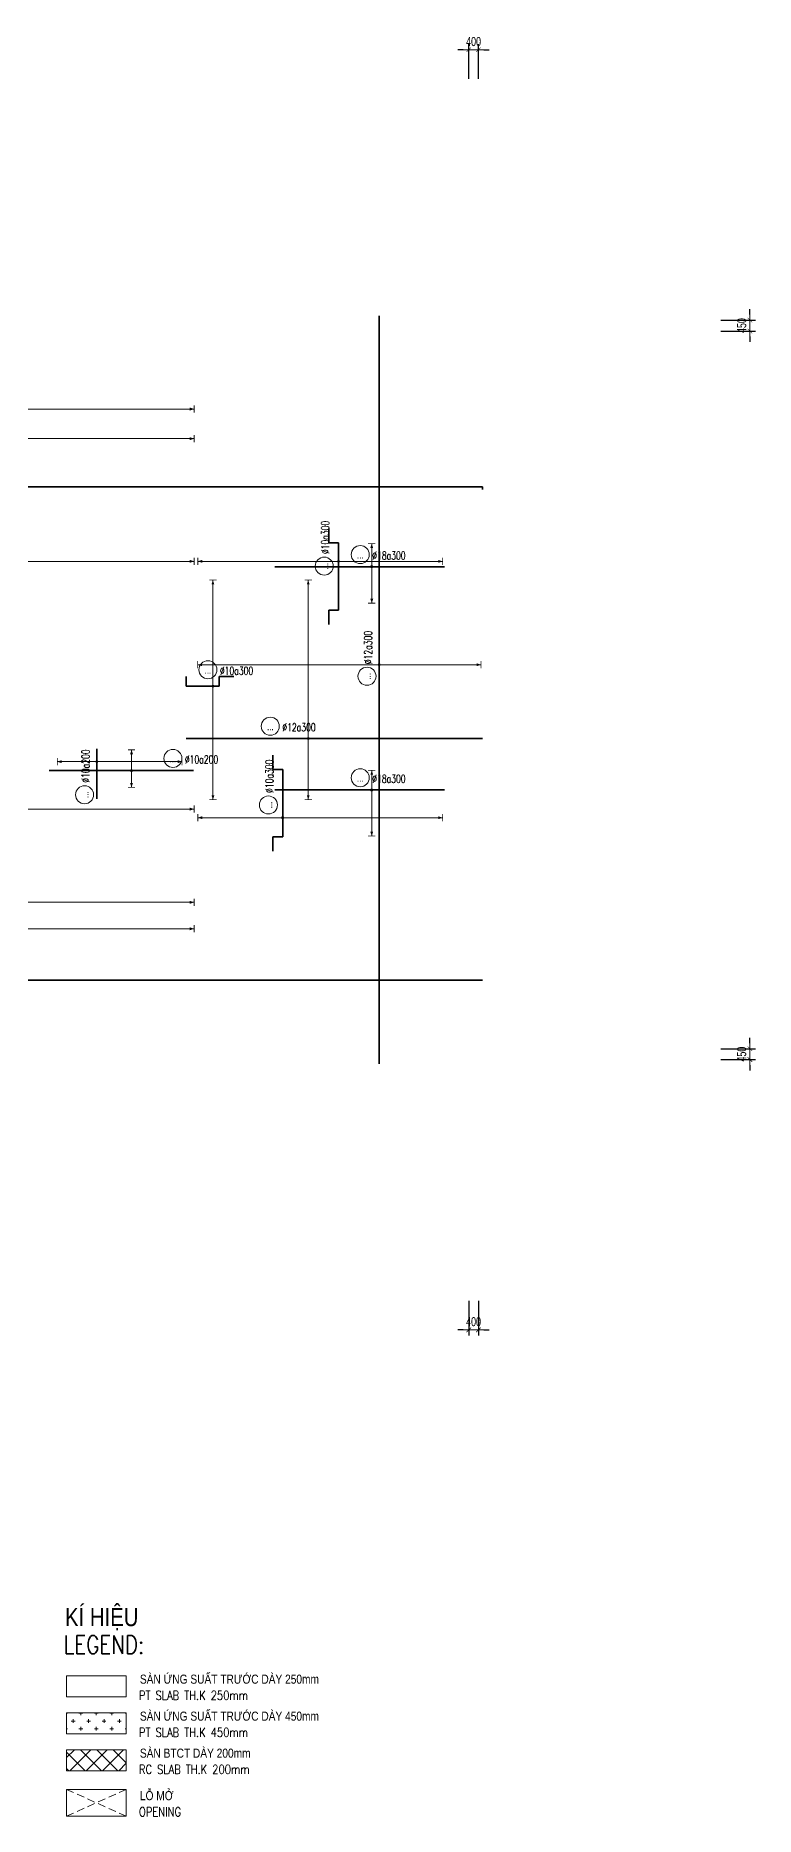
# Model space of a CAD drawing. Header units: millimetres. Extents: x 118516 to 587758, y -25561 to 50684.
# Drawn here: x 173735 to 203425, y -22764 to 50684 of the extents above; entities that cross this region are included whole.
import ezdxf
from ezdxf.enums import TextEntityAlignment as Align

# ---------------------------------------------------------------- set-up
doc = ezdxf.new("R2010")
doc.units = ezdxf.units.MM
doc.linetypes.add('DASHED2', pattern=[9.525, 6.35, -3.175])
doc.layers.get('0').update_dxf_attribs({"lineweight": 20})
doc.layers.get('Defpoints').update_dxf_attribs({"color": 151, "lineweight": 9})
for name, color, linetype, lineweight in [('NDC_S_DIM', 1, 'Continuous', 15), ('NDC_S_ENG TEXT', 2, 'Continuous', 20), ('NDC_S_HATCH MATERIAL', 8, 'Continuous', 13), ('NDC_S_OPENING', 9, 'DASHED2', 13), ('NDC_S_REBAR', 4, 'Continuous', 35), ('NDC_S_SLAB', 2, 'Continuous', 20), ('NDC_S_VN TEXT', 7, 'Continuous', 20)]:
    doc.layers.add(name, color=color, linetype=linetype, lineweight=lineweight)
doc.styles.add('$0$NDC_EN TXT', font='romans.shx', dxfattribs={"width": 0.8})
doc.styles.add('ARIAL', font='arial.ttf', dxfattribs={"width": 0.7})
doc.styles.add('NDC_DIM', font='', dxfattribs={"width": 0.75})
doc.styles.add('NDC_ROMANS', font='romans.shx', dxfattribs={"width": 0.7})
doc.styles.add('NDC_VIE TXT', font='arial.ttf', dxfattribs={"width": 0.8})
doc.styles.get('NDC_DIM').set_extended_font_data('Dotum')
doc.dimstyles.new('NDC_dim_150', dxfattribs={"dimscale": 150, "dimtxt": 2.5, "dimasz": 1.5, "dimexe": 1.5, "dimexo": 2.5, "dimgap": 1, "dimtad": 1, "dimdec": 0, "dimzin": 0, "dimdsep": 46, "dimtxsty": 'NDC_DIM', "dimblk": 'DIMMARK', "dimcen": 0.09, "dimdle": 1.2, "dimclrd": 1, "dimclre": 1, "dimclrt": 3, "dimadec": 0, "dimazin": 0, "dimtfac": 1, "dimtdec": 0, "dimtix": 1, "dimtofl": 0, "dimtmove": 0, "dimatfit": 3, "dimfxl": 8, "dimfxlon": 1, "dimtolj": 1, "dimtzin": 0, "dimarcsym": 0})

# ---------------------------------------------------------------- blocks, each defined once
blk = doc.blocks.new('DIMMARK')
at = {"layer": 'NDC_S_DIM', "color": 1}
blk.add_line((-1.5, 0), (1, 0), dxfattribs=at)
at = {"layer": 'NDC_S_DIM', "color": 2, "const_width": 0.1}
blk.add_lwpolyline([(-0.42, -0.42), (0.42, 0.42)], dxfattribs=at)
blk = doc.blocks.new('*D10')
at = {"layer": 'Defpoints', "color": 0, "ltscale": 100, "transparency": 16777216}
for p in [(188189, 8900), (203200, 8900), (188189, 8450)]:
    blk.add_point(p, dxfattribs=at)
at = {"layer": 'NDC_S_DIM', "color": 1, "lineweight": -2, "ltscale": 100, "transparency": 16777216}
for p, q in [((202000, 8900), (203425, 8900)), ((203200, 9125), (203200, 9350)), ((202000, 8450), (203425, 8450)), ((203200, 8225), (203200, 8000))]:
    blk.add_line(p, q, dxfattribs=at)
at = {"layer": 'NDC_S_DIM', "color": 1, "lineweight": -2, "ltscale": 100, "transparency": 16777216, "xscale": 225, "yscale": 225, "zscale": 225}
for p, rotation in [((203200, 8900), 270), ((203200, 8450), 90)]:
    blk.add_blockref('DIMMARK', p, dxfattribs=dict(at, rotation=rotation))
at = {"layer": 'NDC_S_DIM', "color": 3, "ltscale": 100, "transparency": 16777216, "insert": (202862, 8675), "char_height": 375, "attachment_point": 5, "rotation": 90, "style": 'NDC_DIM'}
blk.add_mtext('\\A1;450', dxfattribs=at)
blk = doc.blocks.new('*D11')
at = {"layer": 'Defpoints', "color": 0, "ltscale": 100, "transparency": 16777216}
for p in [(188315, 38950), (203200, 38950), (188315, 38500)]:
    blk.add_point(p, dxfattribs=at)
at = {"layer": 'NDC_S_DIM', "color": 1, "lineweight": -2, "ltscale": 100, "transparency": 16777216}
for p, q in [((202000, 38950), (203425, 38950)), ((203200, 39175), (203200, 39400)), ((202000, 38500), (203425, 38500)), ((203200, 38275), (203200, 38050))]:
    blk.add_line(p, q, dxfattribs=at)
at = {"layer": 'NDC_S_DIM', "color": 1, "lineweight": -2, "ltscale": 100, "transparency": 16777216, "xscale": 225, "yscale": 225, "zscale": 225}
for p, rotation in [((203200, 38950), 270), ((203200, 38500), 90)]:
    blk.add_blockref('DIMMARK', p, dxfattribs=dict(at, rotation=rotation))
at = {"layer": 'NDC_S_DIM', "color": 3, "ltscale": 100, "transparency": 16777216, "insert": (202862, 38725), "char_height": 375, "attachment_point": 5, "rotation": 90, "style": 'NDC_DIM'}
blk.add_mtext('\\A1;450', dxfattribs=at)
blk = doc.blocks.new('*D13')
at = {"layer": 'Defpoints', "color": 0, "ltscale": 100, "transparency": 16777216}
for p in [(192000, 50100), (191600, 34011), (192000, 34011)]:
    blk.add_point(p, dxfattribs=at)
at = {"layer": 'NDC_S_DIM', "color": 1, "lineweight": -2, "ltscale": 100, "transparency": 16777216}
for p, q in [((191375, 50100), (191150, 50100)), ((191600, 48900), (191600, 50325)), ((192000, 48900), (192000, 50325)), ((192225, 50100), (192450, 50100))]:
    blk.add_line(p, q, dxfattribs=at)
at = {"layer": 'NDC_S_DIM', "color": 1, "lineweight": -2, "ltscale": 100, "transparency": 16777216, "xscale": 225, "yscale": 225, "zscale": 225}
blk.add_blockref('DIMMARK', (191600, 50100), dxfattribs=at)
at = {"layer": 'NDC_S_DIM', "color": 1, "lineweight": -2, "ltscale": 100, "transparency": 16777216, "xscale": 225, "yscale": 225, "zscale": 225, "rotation": 180}
blk.add_blockref('DIMMARK', (192000, 50100), dxfattribs=at)
at = {"layer": 'NDC_S_DIM', "color": 3, "ltscale": 100, "transparency": 16777216, "insert": (191800, 50438), "char_height": 375, "attachment_point": 5, "style": 'NDC_DIM'}
blk.add_mtext('\\A1;400', dxfattribs=at)
blk = doc.blocks.new('*D15')
at = {"layer": 'Defpoints', "color": 0, "ltscale": 100, "transparency": 16777216}
for p in [(191600, 12767), (192000, 12767), (192000, -2700)]:
    blk.add_point(p, dxfattribs=at)
at = {"layer": 'NDC_S_DIM', "color": 1, "lineweight": -2, "ltscale": 100, "transparency": 16777216}
for p, q in [((191600, -1500), (191600, -2925)), ((192000, -1500), (192000, -2925)), ((191375, -2700), (191150, -2700)), ((192225, -2700), (192450, -2700))]:
    blk.add_line(p, q, dxfattribs=at)
at = {"layer": 'NDC_S_DIM', "color": 1, "lineweight": -2, "ltscale": 100, "transparency": 16777216, "xscale": 225, "yscale": 225, "zscale": 225}
blk.add_blockref('DIMMARK', (191600, -2700), dxfattribs=at)
at = {"layer": 'NDC_S_DIM', "color": 1, "lineweight": -2, "ltscale": 100, "transparency": 16777216, "xscale": 225, "yscale": 225, "zscale": 225, "rotation": 180}
blk.add_blockref('DIMMARK', (192000, -2700), dxfattribs=at)
at = {"layer": 'NDC_S_DIM', "color": 3, "ltscale": 100, "transparency": 16777216, "insert": (191800, -2362), "char_height": 375, "attachment_point": 5, "style": 'NDC_DIM'}
blk.add_mtext('\\A1;400', dxfattribs=at)
blk = doc.blocks.new('*U62')
h = blk.add_hatch(color=6)
edge = h.paths.add_edge_path()
edge.add_arc((-75.12, 0), 0.3, 0, 360)
at = {"layer": 'NDC_S_DIM', "color": 6}
for q in [(-75.12, 48.66), (-75.12, -12.01)]:
    blk.add_line((-75.12, 0), q, dxfattribs=at)
for points in [[(-76.12, 48.66, 0.2, 0.2, 0), (-74.12, 48.66, 0, 0, 0)], [(-76.12, -12.01, 0.2, 0.2, 0), (-74.12, -12.01, 0, 0, 0)]]:
    blk.add_lwpolyline(points, format="xyseb", dxfattribs=at)
at = {"layer": 'NDC_S_DIM'}
blk.add_circle((-82.75, 3.36), 2.48, dxfattribs=at)
at = {"layer": 'NDC_S_DIM', "color": 6}
blk.add_circle((-75.12, 0), 0.3, dxfattribs=at)
for points in [[(-75.52, 47.46), (-75.12, 48.66), (-74.72, 47.46)], [(-75.52, -10.81), (-75.12, -12.01), (-74.72, -10.81)]]:
    blk.add_solid(points, dxfattribs=at)
at = {"layer": 'NDC_S_REBAR'}
for p, q in [((0, 0), (-275.95, 0)), ((-275.95, 0), (-275.95, 0)), ((0, 0), (137.51, 0)), ((137.51, 0), (137.51, 0)), ((137.51, 0), (137.51, 0)), ((-275.95, 0), (-275.95, 0))]:
    blk.add_line(p, q, dxfattribs=at)
at = {"layer": 'NDC_S_VN TEXT', "style": 'ARIAL', "width": 0.7}
blk.add_attdef('KHT', text='', height=2.2, dxfattribs=at).set_placement((-82.75, 3.36), align=Align.MIDDLE_CENTER)
at = {"layer": 'NDC_S_VN TEXT', "color": 3, "style": 'NDC_ROMANS', "width": 0.7}
blk.add_attdef('DKT', (-79.45, 1.98), '', height=2.2, dxfattribs=at)
blk = doc.blocks.new('*U68')
h = blk.add_hatch(color=6)
edge = h.paths.add_edge_path()
edge.add_arc((4.81, 0), 0.3, 0, 360)
at = {"layer": 'NDC_S_DIM', "color": 6}
for q in [(4.81, 43.55), (4.81, -16.79)]:
    blk.add_line((4.81, 0), q, dxfattribs=at)
for points in [[(3.81, 43.55, 0.2, 0.2, 0), (5.81, 43.55, 0, 0, 0)], [(3.81, -16.79, 0.2, 0.2, 0), (5.81, -16.79, 0, 0, 0)]]:
    blk.add_lwpolyline(points, format="xyseb", dxfattribs=at)
at = {"layer": 'NDC_S_DIM'}
blk.add_circle((-5.62, 3.36), 2.48, dxfattribs=at)
at = {"layer": 'NDC_S_DIM', "color": 6}
blk.add_circle((4.81, 0), 0.3, dxfattribs=at)
for points in [[(4.41, 42.35), (4.81, 43.55), (5.21, 42.35)], [(4.41, -15.59), (4.81, -16.79), (5.21, -15.59)]]:
    blk.add_solid(points, dxfattribs=at)
at = {"layer": 'NDC_S_REBAR'}
for p, q in [((0, 0), (-28.73, 0)), ((-28.73, 0), (-28.73, 0)), ((0, 0), (52.74, 0)), ((52.74, 0), (52.74, 0)), ((52.74, 0), (52.74, 0)), ((-28.73, 0), (-28.73, 0))]:
    blk.add_line(p, q, dxfattribs=at)
at = {"layer": 'NDC_S_VN TEXT', "style": 'ARIAL', "width": 0.7}
blk.add_attdef('KHT', text='', height=2.2, dxfattribs=at).set_placement((-5.62, 3.36), align=Align.MIDDLE_CENTER)
at = {"layer": 'NDC_S_VN TEXT', "color": 3, "style": 'NDC_ROMANS', "width": 0.7}
blk.add_attdef('DKT', (-2.32, 1.98), '', height=2.2, dxfattribs=at)
blk = doc.blocks.new('*U69')
h = blk.add_hatch(color=6)
edge = h.paths.add_edge_path()
edge.add_arc((4.81, 0), 0.3, 0, 360)
at = {"layer": 'NDC_S_DIM', "color": 6}
for q in [(4.81, 70.43), (4.81, -184.57)]:
    blk.add_line((4.81, 0), q, dxfattribs=at)
for points in [[(3.81, 70.43, 0.2, 0.2, 0), (5.81, 70.43, 0, 0, 0)], [(3.81, -184.57, 0.2, 0.2, 0), (5.81, -184.57, 0, 0, 0)]]:
    blk.add_lwpolyline(points, format="xyseb", dxfattribs=at)
at = {"layer": 'NDC_S_DIM'}
blk.add_circle((-5.62, 3.36), 2.48, dxfattribs=at)
at = {"layer": 'NDC_S_DIM', "color": 6}
blk.add_circle((4.81, 0), 0.3, dxfattribs=at)
for points in [[(4.41, 69.23), (4.81, 70.43), (5.21, 69.23)], [(4.41, -183.37), (4.81, -184.57), (5.21, -183.37)]]:
    blk.add_solid(points, dxfattribs=at)
at = {"layer": 'NDC_S_REBAR'}
for p, q in [((0, 0), (-39.56, 0)), ((-39.56, 0), (-39.56, 0)), ((0, 0), (35.24, 0)), ((35.24, 0), (35.24, 0)), ((35.24, 0), (35.24, 0)), ((-39.56, 0), (-39.56, 0))]:
    blk.add_line(p, q, dxfattribs=at)
at = {"layer": 'NDC_S_VN TEXT', "style": 'ARIAL', "width": 0.7}
blk.add_attdef('KHT', text='', height=2.2, dxfattribs=at).set_placement((-5.62, 3.36), align=Align.MIDDLE_CENTER)
at = {"layer": 'NDC_S_VN TEXT', "color": 3, "style": 'NDC_ROMANS', "width": 0.7}
blk.add_attdef('DKT', (-2.32, 1.98), '', height=2.2, dxfattribs=at)
blk = doc.blocks.new('*U70')
h = blk.add_hatch(color=6)
edge = h.paths.add_edge_path()
edge.add_arc((4.81, 0), 0.3, 0, 360)
at = {"layer": 'NDC_S_DIM', "color": 6}
for q in [(4.81, 70.43), (4.81, -184.57)]:
    blk.add_line((4.81, 0), q, dxfattribs=at)
for points in [[(3.81, 70.43, 0.2, 0.2, 0), (5.81, 70.43, 0, 0, 0)], [(3.81, -184.57, 0.2, 0.2, 0), (5.81, -184.57, 0, 0, 0)]]:
    blk.add_lwpolyline(points, format="xyseb", dxfattribs=at)
at = {"layer": 'NDC_S_DIM'}
blk.add_circle((-5.62, 3.36), 2.48, dxfattribs=at)
at = {"layer": 'NDC_S_DIM', "color": 6}
blk.add_circle((4.81, 0), 0.3, dxfattribs=at)
for points in [[(4.41, 69.23), (4.81, 70.43), (5.21, 69.23)], [(4.41, -183.37), (4.81, -184.57), (5.21, -183.37)]]:
    blk.add_solid(points, dxfattribs=at)
at = {"layer": 'NDC_S_REBAR'}
for p, q in [((0, 0), (-44.4, 0)), ((-44.4, 0), (-44.4, 0)), ((0, 0), (30.4, 0)), ((30.4, 0), (30.4, 0)), ((30.4, 0), (30.4, 0)), ((-44.4, 0), (-44.4, 0))]:
    blk.add_line(p, q, dxfattribs=at)
at = {"layer": 'NDC_S_VN TEXT', "style": 'ARIAL', "width": 0.7}
blk.add_attdef('KHT', text='', height=2.2, dxfattribs=at).set_placement((-5.62, 3.36), align=Align.MIDDLE_CENTER)
at = {"layer": 'NDC_S_VN TEXT', "color": 3, "style": 'NDC_ROMANS', "width": 0.7}
blk.add_attdef('DKT', (-2.32, 1.98), '', height=2.2, dxfattribs=at)
blk = doc.blocks.new('*U44')
h = blk.add_hatch(color=6)
edge = h.paths.add_edge_path()
edge.add_arc((-75.12, 0), 0.3, 0, 360)
at = {"layer": 'NDC_S_DIM', "color": 6}
for q in [(-75.12, 36.04), (-75.12, -24.63)]:
    blk.add_line((-75.12, 0), q, dxfattribs=at)
for points in [[(-76.12, 36.04, 0.2, 0.2, 0), (-74.12, 36.04, 0, 0, 0)], [(-76.12, -24.63, 0.2, 0.2, 0), (-74.12, -24.63, 0, 0, 0)]]:
    blk.add_lwpolyline(points, format="xyseb", dxfattribs=at)
at = {"layer": 'NDC_S_DIM'}
blk.add_circle((-82.75, 3.36), 2.48, dxfattribs=at)
at = {"layer": 'NDC_S_DIM', "color": 6}
blk.add_circle((-75.12, 0), 0.3, dxfattribs=at)
for points in [[(-75.52, 34.84), (-75.12, 36.04), (-74.72, 34.84)], [(-75.52, -23.43), (-75.12, -24.63), (-74.72, -23.43)]]:
    blk.add_solid(points, dxfattribs=at)
at = {"layer": 'NDC_S_REBAR'}
for p, q in [((0, 0), (-275.95, 0)), ((-275.95, 0), (-275.95, 0)), ((0, 0), (137.51, 0)), ((137.51, 0), (137.51, -0.67)), ((-275.95, 0), (-275.95, 0)), ((137.51, -0.67), (137.51, -0.67))]:
    blk.add_line(p, q, dxfattribs=at)
at = {"layer": 'NDC_S_VN TEXT', "style": 'ARIAL', "width": 0.7}
blk.add_attdef('KHT', text='', height=2.2, dxfattribs=at).set_placement((-82.75, 3.36), align=Align.MIDDLE_CENTER)
at = {"layer": 'NDC_S_VN TEXT', "color": 3, "style": 'NDC_ROMANS', "width": 0.7}
blk.add_attdef('DKT', (-79.45, 1.98), '', height=2.2, dxfattribs=at)
blk = doc.blocks.new('*U45')
h = blk.add_hatch(color=6)
edge = h.paths.add_edge_path()
edge.add_arc((3.26, 0), 0.3, 0, 360)
at = {"layer": 'NDC_S_DIM', "color": 6}
for q in [(3.26, 142.72), (3.26, -112.28)]:
    blk.add_line((3.26, 0), q, dxfattribs=at)
for points in [[(2.26, 142.72, 0.2, 0.2, 0), (4.26, 142.72, 0, 0, 0)], [(2.26, -112.28, 0.2, 0.2, 0), (4.26, -112.28, 0, 0, 0)]]:
    blk.add_lwpolyline(points, format="xyseb", dxfattribs=at)
at = {"layer": 'NDC_S_DIM'}
blk.add_circle((-8.68, 4.97), 2.48, dxfattribs=at)
at = {"layer": 'NDC_S_DIM', "color": 6}
blk.add_circle((3.26, 0), 0.3, dxfattribs=at)
for points in [[(2.86, 141.52), (3.26, 142.72), (3.66, 141.52)], [(2.86, -111.08), (3.26, -112.28), (3.66, -111.08)]]:
    blk.add_solid(points, dxfattribs=at)
at = {"layer": 'NDC_S_REBAR'}
for p, q in [((-4.29, 2.67), (-8.29, 2.67)), ((-4.29, 0), (-4.29, 2.67)), ((0, 0), (-4.29, 0)), ((0, 0), (8.05, 0)), ((8.05, 0), (8.05, 2.67)), ((8.05, 2.67), (8.05, 2.67))]:
    blk.add_line(p, q, dxfattribs=at)
at = {"layer": 'NDC_S_VN TEXT', "style": 'ARIAL', "width": 0.7}
blk.add_attdef('KHT', text='', height=2.2, dxfattribs=at).set_placement((-8.68, 4.97), align=Align.MIDDLE_CENTER)
at = {"layer": 'NDC_S_VN TEXT', "color": 3, "style": 'NDC_ROMANS', "width": 0.7}
blk.add_attdef('DKT', (-5.38, 3.6), '', height=2.2, dxfattribs=at)
blk = doc.blocks.new('*U46')
h = blk.add_hatch(color=6)
edge = h.paths.add_edge_path()
edge.add_arc((4.81, 0), 0.3, 0, 360)
at = {"layer": 'NDC_S_DIM', "color": 6}
for q in [(4.81, 148.83), (4.81, -106.17)]:
    blk.add_line((4.81, 0), q, dxfattribs=at)
for points in [[(3.81, 148.83, 0.2, 0.2, 0), (5.81, 148.83, 0, 0, 0)], [(3.81, -106.17, 0.2, 0.2, 0), (5.81, -106.17, 0, 0, 0)]]:
    blk.add_lwpolyline(points, format="xyseb", dxfattribs=at)
at = {"layer": 'NDC_S_DIM'}
blk.add_circle((3.49, 3.93), 2.48, dxfattribs=at)
at = {"layer": 'NDC_S_DIM', "color": 6}
blk.add_circle((4.81, 0), 0.3, dxfattribs=at)
for points in [[(4.41, 147.63), (4.81, 148.83), (5.21, 147.63)], [(4.41, -104.97), (4.81, -106.17), (5.21, -104.97)]]:
    blk.add_solid(points, dxfattribs=at)
at = {"layer": 'NDC_S_REBAR'}
for p, q in [((-2.52, 0), (-2.52, 2.67)), ((-2.52, 2.67), (-2.52, 2.67)), ((0, 0), (-2.52, 0)), ((0, 0), (9.88, 0)), ((9.88, 0), (9.88, 2.67)), ((9.88, 2.67), (13.88, 2.67))]:
    blk.add_line(p, q, dxfattribs=at)
at = {"layer": 'NDC_S_VN TEXT', "style": 'ARIAL', "width": 0.7}
blk.add_attdef('KHT', text='', height=2.2, dxfattribs=at).set_placement((3.49, 3.93), align=Align.MIDDLE_CENTER)
at = {"layer": 'NDC_S_VN TEXT', "color": 3, "style": 'NDC_ROMANS', "width": 0.7}
blk.add_attdef('DKT', (6.79, 2.56), '', height=2.2, dxfattribs=at)
blk = doc.blocks.new('*U47')
h = blk.add_hatch(color=6)
edge = h.paths.add_edge_path()
edge.add_arc((4.81, 0), 0.3, 0, 360)
at = {"layer": 'NDC_S_DIM', "color": 6}
for q in [(4.81, 29.15), (4.81, -31.18)]:
    blk.add_line((4.81, 0), q, dxfattribs=at)
for points in [[(3.81, 29.15, 0.2, 0.2, 0), (5.81, 29.15, 0, 0, 0)], [(3.81, -31.18, 0.2, 0.2, 0), (5.81, -31.18, 0, 0, 0)]]:
    blk.add_lwpolyline(points, format="xyseb", dxfattribs=at)
at = {"layer": 'NDC_S_DIM'}
blk.add_circle((3.42, 4.51), 2.48, dxfattribs=at)
at = {"layer": 'NDC_S_DIM', "color": 6}
blk.add_circle((4.81, 0), 0.3, dxfattribs=at)
for points in [[(4.41, 27.95), (4.81, 29.15), (5.21, 27.95)], [(4.41, -29.98), (4.81, -31.18), (5.21, -29.98)]]:
    blk.add_solid(points, dxfattribs=at)
at = {"layer": 'NDC_S_REBAR'}
for p, q in [((-2.52, 0), (-2.52, 2.67)), ((-2.52, 2.67), (-2.52, 2.67)), ((0, 0), (-2.52, 0)), ((0, 0), (6.55, 0)), ((6.55, 0), (6.55, 2.67)), ((6.55, 2.67), (10.55, 2.67))]:
    blk.add_line(p, q, dxfattribs=at)
at = {"layer": 'NDC_S_VN TEXT', "style": 'ARIAL', "width": 0.7}
blk.add_attdef('KHT', text='', height=2.2, dxfattribs=at).set_placement((3.42, 4.51), align=Align.MIDDLE_CENTER)
at = {"layer": 'NDC_S_VN TEXT', "color": 3, "style": 'NDC_ROMANS', "width": 0.7}
blk.add_attdef('DKT', (6.72, 3.14), '', height=2.2, dxfattribs=at)
blk = doc.blocks.new('*U75')
h = blk.add_hatch(color=6)
edge = h.paths.add_edge_path()
edge.add_arc((4.81, 0), 0.3, 0, 360)
at = {"layer": 'NDC_S_DIM', "color": 6}
for q in [(4.81, 38.7), (4.81, -28.63)]:
    blk.add_line((4.81, 0), q, dxfattribs=at)
for points in [[(3.81, 38.7, 0.2, 0.2, 0), (5.81, 38.7, 0, 0, 0)], [(3.81, -28.63, 0.2, 0.2, 0), (5.81, -28.63, 0, 0, 0)]]:
    blk.add_lwpolyline(points, format="xyseb", dxfattribs=at)
at = {"layer": 'NDC_S_DIM'}
blk.add_circle((3.49, 3.93), 2.48, dxfattribs=at)
at = {"layer": 'NDC_S_DIM', "color": 6}
blk.add_circle((4.81, 0), 0.3, dxfattribs=at)
for points in [[(4.41, 37.5), (4.81, 38.7), (5.21, 37.5)], [(4.41, -27.43), (4.81, -28.63), (5.21, -27.43)]]:
    blk.add_solid(points, dxfattribs=at)
at = {"layer": 'NDC_S_REBAR'}
for p, q in [((-8.59, 2.67), (-12.59, 2.67)), ((-8.59, 0), (-8.59, 2.67)), ((0, 0), (-8.59, 0)), ((0, 0), (9.88, 0)), ((9.88, 0), (9.88, 2.67)), ((9.88, 2.67), (13.88, 2.67))]:
    blk.add_line(p, q, dxfattribs=at)
at = {"layer": 'NDC_S_VN TEXT', "style": 'ARIAL', "width": 0.7}
blk.add_attdef('KHT', text='', height=2.2, dxfattribs=at).set_placement((3.49, 3.93), align=Align.MIDDLE_CENTER)
at = {"layer": 'NDC_S_VN TEXT', "color": 3, "style": 'NDC_ROMANS', "width": 0.7}
blk.add_attdef('DKT', (6.79, 2.56), '', height=2.2, dxfattribs=at)
blk = doc.blocks.new('*U78')
h = blk.add_hatch(color=6)
edge = h.paths.add_edge_path()
edge.add_arc((0, 0), 0.3, 0, 360)
at = {"layer": 'NDC_S_DIM', "color": 6}
for q in [(0, 23.34), (0, -43.99)]:
    blk.add_line((0, 0), q, dxfattribs=at)
for points in [[(-1, 23.34, 0.2, 0.2, 0), (1, 23.34, 0, 0, 0)], [(-1, -43.99, 0.2, 0.2, 0), (1, -43.99, 0, 0, 0)]]:
    blk.add_lwpolyline(points, format="xyseb", dxfattribs=at)
at = {"layer": 'NDC_S_DIM'}
blk.add_circle((3.49, 3.93), 2.48, dxfattribs=at)
at = {"layer": 'NDC_S_DIM', "color": 6}
blk.add_circle((0, 0), 0.3, dxfattribs=at)
for points in [[(-0.4, 22.14), (0, 23.34), (0.4, 22.14)], [(-0.4, -42.79), (0, -43.99), (0.4, -42.79)]]:
    blk.add_solid(points, dxfattribs=at)
at = {"layer": 'NDC_S_REBAR'}
for p, q in [((-5.25, 2.67), (-9.25, 2.67)), ((-5.25, 0), (-5.25, 2.67)), ((0, 0), (-5.25, 0)), ((0, 0), (13.21, 0)), ((13.21, 0), (13.21, 2.67)), ((13.21, 2.67), (17.21, 2.67))]:
    blk.add_line(p, q, dxfattribs=at)
at = {"layer": 'NDC_S_VN TEXT', "style": 'ARIAL', "width": 0.7}
blk.add_attdef('KHT', text='', height=2.2, dxfattribs=at).set_placement((3.49, 3.93), align=Align.MIDDLE_CENTER)
at = {"layer": 'NDC_S_VN TEXT', "color": 3, "style": 'NDC_ROMANS', "width": 0.7}
blk.add_attdef('DKT', (6.79, 2.56), '', height=2.2, dxfattribs=at)
blk = doc.blocks.new('*U93')
h = blk.add_hatch(color=6)
edge = h.paths.add_edge_path()
edge.add_arc((3.48, 0), 0.3, 0, 360)
at = {"layer": 'NDC_S_DIM', "color": 6}
for q in [(3.48, 10.9), (3.48, -23.43)]:
    blk.add_line((3.48, 0), q, dxfattribs=at)
for points in [[(2.48, 10.9, 0.2, 0.2, 0), (4.48, 10.9, 0, 0, 0)], [(2.48, -23.43, 0.2, 0.2, 0), (4.48, -23.43, 0, 0, 0)]]:
    blk.add_lwpolyline(points, format="xyseb", dxfattribs=at)
at = {"layer": 'NDC_S_DIM'}
blk.add_circle((-5.62, 3.36), 2.48, dxfattribs=at)
at = {"layer": 'NDC_S_DIM', "color": 6}
blk.add_circle((3.48, 0), 0.3, dxfattribs=at)
for points in [[(3.08, 9.7), (3.48, 10.9), (3.88, 9.7)], [(3.08, -22.23), (3.48, -23.43), (3.88, -22.23)]]:
    blk.add_solid(points, dxfattribs=at)
at = {"layer": 'NDC_S_REBAR'}
for p, q in [((0, 0), (-6.77, 0)), ((-6.77, 0), (-6.77, 0)), ((0, 0), (7.03, 0)), ((7.03, 0), (7.03, 0)), ((7.03, 0), (7.03, 0)), ((-6.77, 0), (-6.77, 0))]:
    blk.add_line(p, q, dxfattribs=at)
at = {"layer": 'NDC_S_VN TEXT', "style": 'ARIAL', "width": 0.7}
blk.add_attdef('KHT', text='', height=2.2, dxfattribs=at).set_placement((-5.62, 3.36), align=Align.MIDDLE_CENTER)
at = {"layer": 'NDC_S_VN TEXT', "color": 3, "style": 'NDC_ROMANS', "width": 0.7}
blk.add_attdef('DKT', (-2.32, 1.98), '', height=2.2, dxfattribs=at)
blk = doc.blocks.new('*U94')
h = blk.add_hatch(color=6)
edge = h.paths.add_edge_path()
edge.add_arc((4.81, 0), 0.3, 0, 360)
at = {"layer": 'NDC_S_DIM', "color": 6}
for q in [(4.81, 5.72), (4.81, -4.61)]:
    blk.add_line((4.81, 0), q, dxfattribs=at)
for points in [[(3.81, 5.72, 0.2, 0.2, 0), (5.81, 5.72, 0, 0, 0)], [(3.81, -4.61, 0.2, 0.2, 0), (5.81, -4.61, 0, 0, 0)]]:
    blk.add_lwpolyline(points, format="xyseb", dxfattribs=at)
at = {"layer": 'NDC_S_DIM'}
blk.add_circle((16.18, 3.36), 2.48, dxfattribs=at)
at = {"layer": 'NDC_S_DIM', "color": 6}
blk.add_circle((4.81, 0), 0.3, dxfattribs=at)
for points in [[(4.41, 4.52), (4.81, 5.72), (5.21, 4.52)], [(4.41, -3.41), (4.81, -4.61), (5.21, -3.41)]]:
    blk.add_solid(points, dxfattribs=at)
at = {"layer": 'NDC_S_REBAR'}
for p, q in [((0, 0), (-17.8, 0)), ((-17.8, 0), (-17.8, 0)), ((0, 0), (21.87, 0)), ((21.87, 0), (21.87, 0)), ((21.87, 0), (21.87, 0)), ((-17.8, 0), (-17.8, 0))]:
    blk.add_line(p, q, dxfattribs=at)
at = {"layer": 'NDC_S_VN TEXT', "style": 'ARIAL', "width": 0.7}
blk.add_attdef('KHT', text='', height=2.2, dxfattribs=at).set_placement((16.18, 3.36), align=Align.MIDDLE_CENTER)
at = {"layer": 'NDC_S_VN TEXT', "color": 3, "style": 'NDC_ROMANS', "width": 0.7}
blk.add_attdef('DKT', (19.48, 1.98), '', height=2.2, dxfattribs=at)
blk = doc.blocks.new('*U81')
h = blk.add_hatch(color=6)
edge = h.paths.add_edge_path()
edge.add_arc((-2.83, 0), 0.3, 0, 360)
at = {"layer": 'NDC_S_DIM', "color": 6}
for q in [(-2.83, 49.89), (-2.83, -27.98)]:
    blk.add_line((-2.83, 0), q, dxfattribs=at)
for points in [[(-3.83, 49.89, 0.2, 0.2, 0), (-1.83, 49.89, 0, 0, 0)], [(-3.83, -27.98, 0.2, 0.2, 0), (-1.83, -27.98, 0, 0, 0)]]:
    blk.add_lwpolyline(points, format="xyseb", dxfattribs=at)
at = {"layer": 'NDC_S_DIM'}
blk.add_circle((-5.98, 3.36), 2.48, dxfattribs=at)
at = {"layer": 'NDC_S_DIM', "color": 6}
blk.add_circle((-2.83, 0), 0.3, dxfattribs=at)
for points in [[(-3.23, 48.69), (-2.83, 49.89), (-2.43, 48.69)], [(-3.23, -26.78), (-2.83, -27.98), (-2.43, -26.78)]]:
    blk.add_solid(points, dxfattribs=at)
at = {"layer": 'NDC_S_REBAR'}
for p, q in [((0, 0), (-112.53, 0)), ((-112.53, 0), (-112.53, 0)), ((0, 0), (93.07, 0)), ((93.07, 0), (93.07, 0)), ((93.07, 0), (93.07, 0)), ((-112.53, 0), (-112.53, 0))]:
    blk.add_line(p, q, dxfattribs=at)
at = {"layer": 'NDC_S_VN TEXT', "style": 'ARIAL', "width": 0.7}
blk.add_attdef('KHT', text='', height=2.2, dxfattribs=at).set_placement((-5.98, 3.36), align=Align.MIDDLE_CENTER)
at = {"layer": 'NDC_S_VN TEXT', "color": 3, "style": 'NDC_ROMANS', "width": 0.7}
blk.add_attdef('DKT', (-2.68, 1.98), '', height=2.2, dxfattribs=at)
blk = doc.blocks.new('*U102')
h = blk.add_hatch(color=6)
edge = h.paths.add_edge_path()
edge.add_arc((-3.32, 0), 0.3, 0, 360)
at = {"layer": 'NDC_S_DIM', "color": 6}
for q in [(-3.32, 137.26), (-3.32, -117.74)]:
    blk.add_line((-3.32, 0), q, dxfattribs=at)
for points in [[(-4.32, 137.26, 0.2, 0.2, 0), (-2.32, 137.26, 0, 0, 0)], [(-4.32, -117.74, 0.2, 0.2, 0), (-2.32, -117.74, 0, 0, 0)]]:
    blk.add_lwpolyline(points, format="xyseb", dxfattribs=at)
at = {"layer": 'NDC_S_DIM'}
blk.add_circle((-12.22, 3.36), 2.48, dxfattribs=at)
at = {"layer": 'NDC_S_DIM', "color": 6}
blk.add_circle((-3.32, 0), 0.3, dxfattribs=at)
for points in [[(-3.72, 136.06), (-3.32, 137.26), (-2.92, 136.06)], [(-3.72, -116.54), (-3.32, -117.74), (-2.92, -116.54)]]:
    blk.add_solid(points, dxfattribs=at)
at = {"layer": 'NDC_S_REBAR'}
for p, q in [((0, 0), (-25.89, 0)), ((-25.89, 0), (-25.89, 0)), ((0, 0), (7.45, 0)), ((7.45, 0), (7.45, 0)), ((7.45, 0), (7.45, 0)), ((-25.89, 0), (-25.89, 0))]:
    blk.add_line(p, q, dxfattribs=at)
at = {"layer": 'NDC_S_VN TEXT', "style": 'ARIAL', "width": 0.7}
blk.add_attdef('KHT', text='', height=2.2, dxfattribs=at).set_placement((-12.22, 3.36), align=Align.MIDDLE_CENTER)
at = {"layer": 'NDC_S_VN TEXT', "color": 3, "style": 'NDC_ROMANS', "width": 0.7}
blk.add_attdef('DKT', (-8.92, 1.98), '', height=2.2, dxfattribs=at)
blk = doc.blocks.new('*U103')
h = blk.add_hatch(color=6)
edge = h.paths.add_edge_path()
edge.add_arc((-2.46, 0), 0.3, 0, 360)
at = {"layer": 'NDC_S_DIM', "color": 6}
for q in [(-2.46, 6.32), (-2.46, -10.02)]:
    blk.add_line((-2.46, 0), q, dxfattribs=at)
for points in [[(-3.46, 6.32, 0.2, 0.2, 0), (-1.46, 6.32, 0, 0, 0)], [(-3.46, -10.02, 0.2, 0.2, 0), (-1.46, -10.02, 0, 0, 0)]]:
    blk.add_lwpolyline(points, format="xyseb", dxfattribs=at)
at = {"layer": 'NDC_S_DIM'}
blk.add_circle((-5.62, 3.36), 2.48, dxfattribs=at)
at = {"layer": 'NDC_S_DIM', "color": 6}
blk.add_circle((-2.46, 0), 0.3, dxfattribs=at)
for points in [[(-2.86, 5.12), (-2.46, 6.32), (-2.06, 5.12)], [(-2.86, -8.82), (-2.46, -10.02), (-2.06, -8.82)]]:
    blk.add_solid(points, dxfattribs=at)
at = {"layer": 'NDC_S_REBAR'}
for p, q in [((0, 0), (-29.13, 0)), ((-29.13, 0), (-29.13, 0)), ((0, 0), (17.54, 0)), ((17.54, 0), (17.54, 0)), ((17.54, 0), (17.54, 0)), ((-29.13, 0), (-29.13, 0))]:
    blk.add_line(p, q, dxfattribs=at)
at = {"layer": 'NDC_S_VN TEXT', "style": 'ARIAL', "width": 0.7}
blk.add_attdef('KHT', text='', height=2.2, dxfattribs=at).set_placement((-5.62, 3.36), align=Align.MIDDLE_CENTER)
at = {"layer": 'NDC_S_VN TEXT', "color": 3, "style": 'NDC_ROMANS', "width": 0.7}
blk.add_attdef('DKT', (-2.32, 1.98), '', height=2.2, dxfattribs=at)
blk = doc.blocks.new('*U104')
h = blk.add_hatch(color=6)
edge = h.paths.add_edge_path()
edge.add_arc((-2.46, 0), 0.3, 0, 360)
at = {"layer": 'NDC_S_DIM', "color": 6}
for q in [(-2.46, 5.37), (-2.46, -12.63)]:
    blk.add_line((-2.46, 0), q, dxfattribs=at)
for points in [[(-3.46, 5.37, 0.2, 0.2, 0), (-1.46, 5.37, 0, 0, 0)], [(-3.46, -12.63, 0.2, 0.2, 0), (-1.46, -12.63, 0, 0, 0)]]:
    blk.add_lwpolyline(points, format="xyseb", dxfattribs=at)
at = {"layer": 'NDC_S_DIM'}
blk.add_circle((-5.62, 3.36), 2.48, dxfattribs=at)
at = {"layer": 'NDC_S_DIM', "color": 6}
blk.add_circle((-2.46, 0), 0.3, dxfattribs=at)
for points in [[(-2.86, 4.17), (-2.46, 5.37), (-2.06, 4.17)], [(-2.86, -11.43), (-2.46, -12.63), (-2.06, -11.43)]]:
    blk.add_solid(points, dxfattribs=at)
at = {"layer": 'NDC_S_REBAR'}
for p, q in [((0, 0), (-29.13, 0)), ((-29.13, 0), (-29.13, 0)), ((0, 0), (17.54, 0)), ((17.54, 0), (17.54, 0)), ((17.54, 0), (17.54, 0)), ((-29.13, 0), (-29.13, 0))]:
    blk.add_line(p, q, dxfattribs=at)
at = {"layer": 'NDC_S_VN TEXT', "style": 'ARIAL', "width": 0.7}
blk.add_attdef('KHT', text='', height=2.2, dxfattribs=at).set_placement((-5.62, 3.36), align=Align.MIDDLE_CENTER)
at = {"layer": 'NDC_S_VN TEXT', "color": 3, "style": 'NDC_ROMANS', "width": 0.7}
blk.add_attdef('DKT', (-2.32, 1.98), '', height=2.2, dxfattribs=at)
blk = doc.blocks.new('*U105')
h = blk.add_hatch(color=6)
edge = h.paths.add_edge_path()
edge.add_arc((-9.43, 0), 0.3, 0, 360)
at = {"layer": 'NDC_S_DIM', "color": 6}
for q in [(-9.43, 143.98), (-9.43, -111.02)]:
    blk.add_line((-9.43, 0), q, dxfattribs=at)
for points in [[(-10.43, 143.98, 0.2, 0.2, 0), (-8.43, 143.98, 0, 0, 0)], [(-10.43, -111.02, 0.2, 0.2, 0), (-8.43, -111.02, 0, 0, 0)]]:
    blk.add_lwpolyline(points, format="xyseb", dxfattribs=at)
at = {"layer": 'NDC_S_DIM'}
blk.add_circle((-12.22, 3.36), 2.48, dxfattribs=at)
at = {"layer": 'NDC_S_DIM', "color": 6}
blk.add_circle((-9.43, 0), 0.3, dxfattribs=at)
for points in [[(-9.83, 142.78), (-9.43, 143.98), (-9.03, 142.78)], [(-9.83, -109.82), (-9.43, -111.02), (-9.03, -109.82)]]:
    blk.add_solid(points, dxfattribs=at)
at = {"layer": 'NDC_S_REBAR'}
for p, q in [((0, 0), (-25.89, 0)), ((-25.89, 0), (-25.89, 0)), ((0, 0), (7.45, 0)), ((7.45, 0), (7.45, 0)), ((7.45, 0), (7.45, 0)), ((-25.89, 0), (-25.89, 0))]:
    blk.add_line(p, q, dxfattribs=at)
at = {"layer": 'NDC_S_VN TEXT', "style": 'ARIAL', "width": 0.7}
blk.add_attdef('KHT', text='', height=2.2, dxfattribs=at).set_placement((-12.22, 3.36), align=Align.MIDDLE_CENTER)
at = {"layer": 'NDC_S_VN TEXT', "color": 3, "style": 'NDC_ROMANS', "width": 0.7}
blk.add_attdef('DKT', (-8.92, 1.98), '', height=2.2, dxfattribs=at)

msp = doc.modelspace()

# ---------------------------------------------------------------- hatches: boundary and pattern name
at = {"layer": 'NDC_S_HATCH MATERIAL', "ltscale": 100}
h = msp.add_hatch(dxfattribs=at)
h.set_pattern_fill('CROSS', color=256, scale=50)
h.set_pattern_definition([(0, (-28945.68, -10259.27), (317.5, 317.5), [158.75, -476.25]), (90, (-28866.3, -10338.65), (-317.5, 317.5), [158.75, -476.25])])
h.paths.add_polyline_path([(175012.2, -18490.2), (175012.2, -19354.3), (177470.5, -19354.3), (177470.5, -18490.2)])
h = msp.add_hatch(dxfattribs=at)
h.set_pattern_fill('ANSI37', color=256, scale=150)
h.set_pattern_definition([(45, (-20867.84, -16184.8), (-336.7596, 336.7596), []), (135, (-20867.84, -16184.8), (-336.7596, -336.7596), [])])
h.paths.add_polyline_path([(175012.2, -20016.2), (175012.2, -20880.3), (177470.5, -20880.3), (177470.5, -20016.2)])

# ---------------------------------------------------------------- linework, layer by layer
at = {"layer": 'NDC_S_OPENING', "ltscale": 50}
for p, q in [((175012.2, -21649.7), (177470.5, -22757.9)), ((175012.2, -22757.9), (177470.5, -21649.7))]:
    msp.add_line(p, q, dxfattribs=at)
at = {"layer": 'NDC_S_SLAB'}
for points in [[(175012.2, -16964.2), (177470.5, -16964.2), (177470.5, -17828.3), (175012.2, -17828.3)], [(175012.2, -18490.2), (177470.5, -18490.2), (177470.5, -19354.3), (175012.2, -19354.3)], [(175012.2, -20016.2), (177470.5, -20016.2), (177470.5, -20880.3), (175012.2, -20880.3)], [(175012.2, -21649.7), (177470.5, -21649.7), (177470.5, -22757.9), (175012.2, -22757.9)]]:
    msp.add_lwpolyline(points, close=True, dxfattribs=at)

# ---------------------------------------------------------------- block references
at = {"layer": 'NDC_S_REBAR', "xscale": 150, "yscale": 150, "zscale": 150, "rotation": 90}
for name, p, values in [('*U70', (152589.9, 34559.7), {'KHT': '...', 'DKT': '%%c12a300'}), ('*U81', (187908.7, 25159.1), {'KHT': '...', 'DKT': '%%c12a300'}), ('*U102', (162614.2, 34559.7), {'KHT': '...', 'DKT': '%%c12a300'}), ('*U46', (164349.2, 28277.8), {'KHT': '...', 'DKT': '%%c10a300'}), ('*U75', (186230.6, 28277.8), {'KHT': '...', 'DKT': '%%c10a300'}), ('*U93', (176260.5, 20215.9), {'KHT': '...', 'DKT': '%%c10a200'}), ('*U78', (183926.7, 18427.8), {'KHT': '...', 'DKT': '%%c10a300'}), ('*U69', (152589.9, 14214.6), {'KHT': '...', 'DKT': '%%c12a300'}), ('*U45', (163433.3, 18293), {'KHT': '...', 'DKT': '%%c10a300'}), ('*U105', (163621.6, 15259.7), {'KHT': '...', 'DKT': '%%c12a300'})]:
    msp.add_blockref(name, p, dxfattribs=at).add_auto_attribs(values)
at = {"layer": 'NDC_S_REBAR', "xscale": 150, "yscale": 150, "zscale": 150}
for name, p, values in [('*U44', (171542.9, 32069.1), {'KHT': '...', 'DKT': '%%c12a300'}), ('*U103', (187968.8, 28777.4), {'KHT': '...', 'DKT': '%%c18a300'}), ('*U68', (184258.8, 21693.1), {'KHT': '...', 'DKT': '%%c12a300'}), ('*U47', (180327.8, 23852.6), {'KHT': '...', 'DKT': '%%c10a300'}), ('*U94', (176969.8, 20367.2), {'KHT': '...', 'DKT': '%%c10a200'}), ('*U104', (187968.8, 19569.5), {'KHT': '...', 'DKT': '%%c18a300'}), ('*U62', (171542.9, 11726.6), {'KHT': '...', 'DKT': '%%c12a300'})]:
    msp.add_blockref(name, p, dxfattribs=at).add_auto_attribs(values)

# ---------------------------------------------------------------- texts
at = {"layer": 'NDC_S_ENG TEXT', "style": '$0$NDC_EN TXT', "width": 0.8}
for s, height, p in [('LEGEND:', 750, (174897.7, -16059.5)), ('PT SLAB TH.K 250mm', 375, (177999.3, -17961)), ('PT SLAB TH.K 450mm', 375, (177999.3, -19487)), ('RC SLAB TH.K 200mm', 375, (177999.3, -21013)), ('OPENING', 375, (177999.3, -22764.4))]:
    msp.add_text(s, height=height, dxfattribs=at).set_placement(p)
at = {"layer": 'NDC_S_VN TEXT', "style": 'NDC_VIE TXT', "width": 0.8}
msp.add_text('KÍ HIỆU', height=750, dxfattribs=at).set_placement((174948, -14168.4), align=Align.TOP_LEFT)
for s, p in [('SÀN ỨNG SUẤT TRƯỚC DÀY 250mm', (178037.6, -17292.2)), ('SÀN ỨNG SUẤT TRƯỚC DÀY 450mm', (178037.6, -18818.2)), ('SÀN BTCT DÀY 200mm', (178037.6, -20344.2)), ('LỖ MỞ', (178037.6, -22095.6))]:
    msp.add_text(s, height=375, dxfattribs=at).set_placement(p)

# ---------------------------------------------------------------- dimensions: what is measured, and where the dimension line sits
at = {"layer": 'NDC_S_DIM', "ltscale": 100}
for base, p1, p2, picture, middle in [((192000, 50100), (191600, 34010.5), (192000, 34010.5), '*D13', (191800, 50437.8)), ((192000, -2700), (191600, 12767.1), (192000, 12767.1), '*D15', (191800, -2362.2))]:
    dim = msp.add_linear_dim(base=base, p1=p1, p2=p2, dimstyle='NDC_dim_150', dxfattribs=at)
    dim.commit()
    dim.dimension.update_dxf_attribs({"geometry": picture, "text_midpoint": middle})
for base, p1, p2, picture, middle in [((203200, 38950), (188315.4, 38500), (188315.4, 38950), '*D11', (202862.2, 38725)), ((203200, 8900), (188188.6, 8450), (188188.6, 8900), '*D10', (202862.2, 8675))]:
    dim = msp.add_linear_dim(base=base, p1=p1, p2=p2, angle=90, dimstyle='NDC_dim_150', dxfattribs=at)
    dim.commit()
    dim.dimension.update_dxf_attribs({"geometry": picture, "text_midpoint": middle})

doc.saveas('drawing.dxf')
